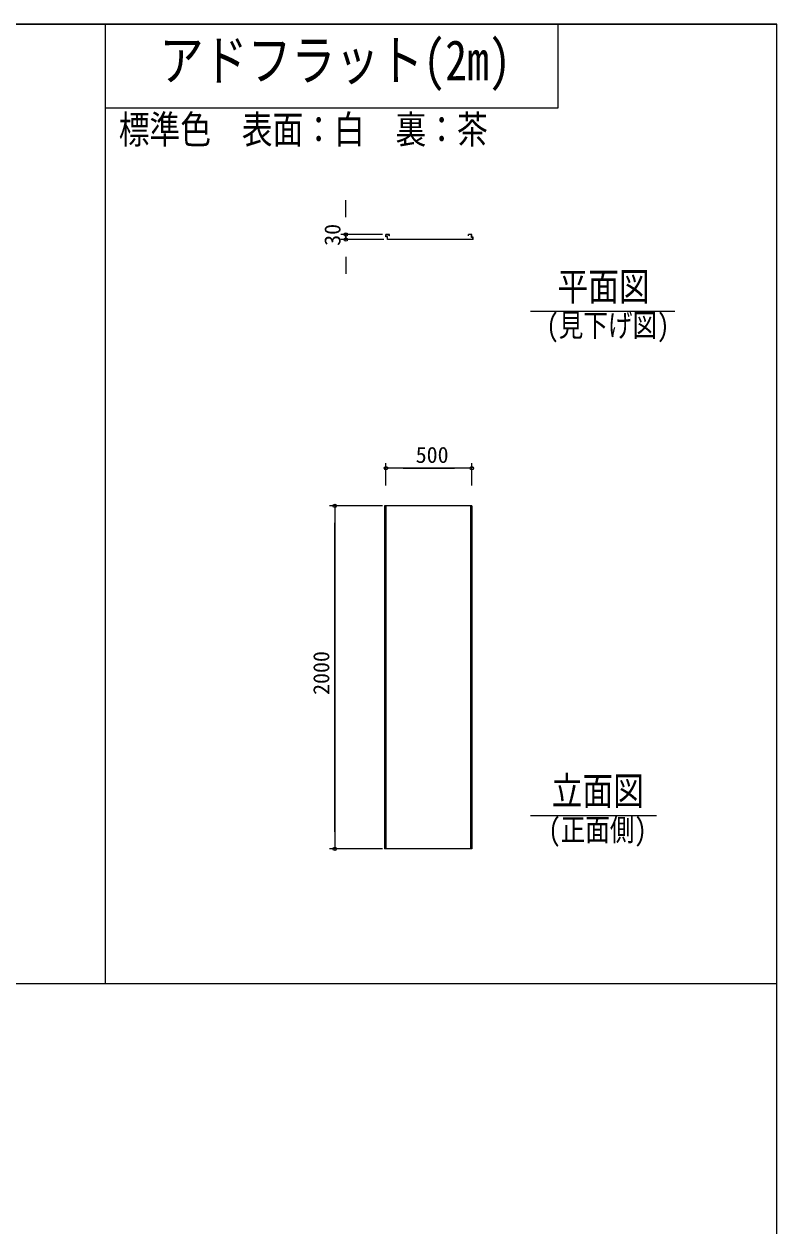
# Model space of a CAD drawing. Units: millimetres, scale not verified. Extents: x -10062 to 10062, y -6938 to 6938.
# Drawn here: x 5675 to 10062, y -70 to 6938 of the extents above; entities that cross this region are included whole.
import ezdxf
from ezdxf.enums import TextEntityAlignment as Align

# ---------------------------------------------------------------- set-up
doc = ezdxf.new("R2010")
doc.units = ezdxf.units.MM
doc.header["$LTSCALE"] = 40
doc.header["$PDMODE"] = 32
doc.header["$PDSIZE"] = 20
for name, color, linetype, lineweight in [('0-0_(2m)標準ｱﾄﾞﾌﾗッﾄ', 7, 'Continuous', 9), ('0-1_0', 4, 'Continuous', 9), ('1-3_MAIN', 7, 'Continuous', 9), ('1-4_text', 7, 'Continuous', 9), ('1-9_図面枠', 7, 'Continuous', 9)]:
    doc.layers.add(name, color=color, linetype=linetype, lineweight=lineweight)
doc.styles.add('ＭＳ ゴシック', font='')
doc.styles.get('ＭＳ ゴシック').set_extended_font_data('MS Gothic')

msp = doc.modelspace()

# ---------------------------------------------------------------- linework, layer by layer
at = {"layer": '0-0_(2m)標準ｱﾄﾞﾌﾗッﾄ'}
for p, q in [((7784.17, 4128.48), (7784.17, 2128.48)), ((8276.17, 4128.48), (8276.17, 2128.48)), ((8284.17, 4128.48), (8284.17, 2128.48)), ((8284.17, 2128.48), (7776.17, 2128.48))]:
    msp.add_line(p, q, dxfattribs=at)
msp.add_lwpolyline([(8284.17, 4128.48), (7776.17, 4128.48), (7776.17, 2128.48)], dxfattribs=at)
at = {"layer": '0-1_0', "lineweight": 5}
for p, q in [((7550.32, 5810.69), (7550.32, 5910.69)), ((7764.17, 5710.69), (7520.32, 5710.69)), ((7772.17, 5680.69), (7520.32, 5680.69)), ((7550.32, 5580.69), (7550.32, 5480.69)), ((7784.17, 4246.6), (7784.17, 4377.41)), ((8284.17, 4347.41), (7784.17, 4347.41)), ((7884.17, 4347.41), (8184.17, 4347.41)), ((8284.17, 4246.6), (8284.17, 4377.41)), ((7764.17, 4128.48), (7455.09, 4128.48)), ((7485.09, 4128.48), (7485.09, 2128.48)), ((7485.09, 2228.48), (7485.09, 4028.48)), ((7764.17, 2128.48), (7455.09, 2128.48))]:
    msp.add_line(p, q, dxfattribs=at)
msp.add_lwpolyline([(7550.32, 5680.69), (7550.32, 5710.69), (7550.32, 5680.69)], dxfattribs=at)
at = {"layer": '0-1_0'}
for p in [(7550.32, 5710.69), (7550.32, 5680.69), (7784.17, 4347.41), (8284.17, 4347.41), (7485.09, 4128.48), (7485.09, 2128.48)]:
    msp.add_point(p, dxfattribs=at)
at = {"layer": '1-3_MAIN'}
for p, q in [((7784.17, 5696.69), (7784.17, 5710.69)), ((7804.17, 5710.69), (7784.17, 5710.69)), ((7792.17, 5696.69), (7784.17, 5696.69)), ((7802.97, 5709.49), (7785.37, 5709.49)), ((7790.17, 5710.69), (7804.17, 5710.69)), ((7792.17, 5680.69), (7792.17, 5696.69)), ((8292.17, 5680.69), (7792.17, 5680.69)), ((8290.97, 5681.89), (7793.37, 5681.89)), ((7802.97, 5702.19), (7802.97, 5709.49)), ((7804.17, 5702.19), (7802.97, 5702.19)), ((7804.17, 5702.19), (7804.17, 5710.69)), ((8284.17, 5710.69), (8264.17, 5710.69)), ((8264.17, 5702.19), (8264.17, 5710.69)), ((8265.37, 5702.19), (8264.17, 5702.19)), ((8265.37, 5702.19), (8265.37, 5709.49)), ((8284.17, 5694.69), (8284.17, 5710.69)), ((8292.17, 5694.69), (8284.17, 5694.69)), ((8292.17, 5680.69), (8292.17, 5694.69))]:
    msp.add_line(p, q, dxfattribs=at)
for points in [[(7793.37, 5681.89), (7793.37, 5697.89), (7785.37, 5697.89), (7785.37, 5709.49)], [(8290.97, 5681.89), (8290.97, 5693.49), (8282.97, 5693.49), (8282.97, 5709.49), (8265.37, 5709.49)]]:
    msp.add_lwpolyline(points, dxfattribs=at)
at = {"layer": '1-4_text'}
for p, q in [((8626.24, 5263.28), (9468.06, 5263.28)), ((8626.24, 2322.77), (9360, 2322.77))]:
    msp.add_line(p, q, dxfattribs=at)
at = {"layer": '1-9_図面枠'}
for p, q in [((-1518.72, 6937.5), (10062.5, 6937.5)), ((6147.35, 6937.5), (6147.35, 1344.05)), ((10062.5, 1344.05), (10062.5, 6937.5))]:
    msp.add_line(p, q, dxfattribs=at)
for points in [[(-10062.5, -6937.5), (10062.5, -6937.5), (10062.5, 6937.5), (-10062.5, 6937.5)], [(2232.21, 6937.5), (2232.21, 1344.05), (10062.5, 1344.05)], [(8786.3, 6937.5), (8786.3, 6446.22), (6147.35, 6446.22)]]:
    msp.add_lwpolyline(points, dxfattribs=at)

# ---------------------------------------------------------------- texts
at = {"layer": '0-1_0', "color": 2, "style": 'ＭＳ ゴシック'}
for s, p in [('30', (7547.12, 5644.49)), ('2000', (7481.89, 3026.08))]:
    msp.add_text(s, height=93.84, rotation=90, dxfattribs=at).set_placement(p, align=Align.BOTTOM_LEFT)
msp.add_text('500', height=93.84, dxfattribs=at).set_placement((7957.37, 4350.61), align=Align.BOTTOM_LEFT)
at = {"layer": '1-4_text', "style": 'ＭＳ ゴシック', "width": 0.8}
for s, height, p in [('アドフラット(2m)', 234.6, (6465.31, 6538.91)), ('標準色\u3000表面：白\u3000裏：茶', 164.2, (6227.04, 6191.48)), ('平面図', 164.2, (8783.54, 5276.02)), ('(見下げ図)', 131.4, (8719.17, 5076.42)), ('立面図', 164.2, (8749.52, 2335.51)), ('(正面側)', 131.4, (8730.5, 2135.91))]:
    msp.add_text(s, height=height, dxfattribs=at).set_placement(p, align=Align.BOTTOM_LEFT)

doc.saveas('drawing.dxf')
